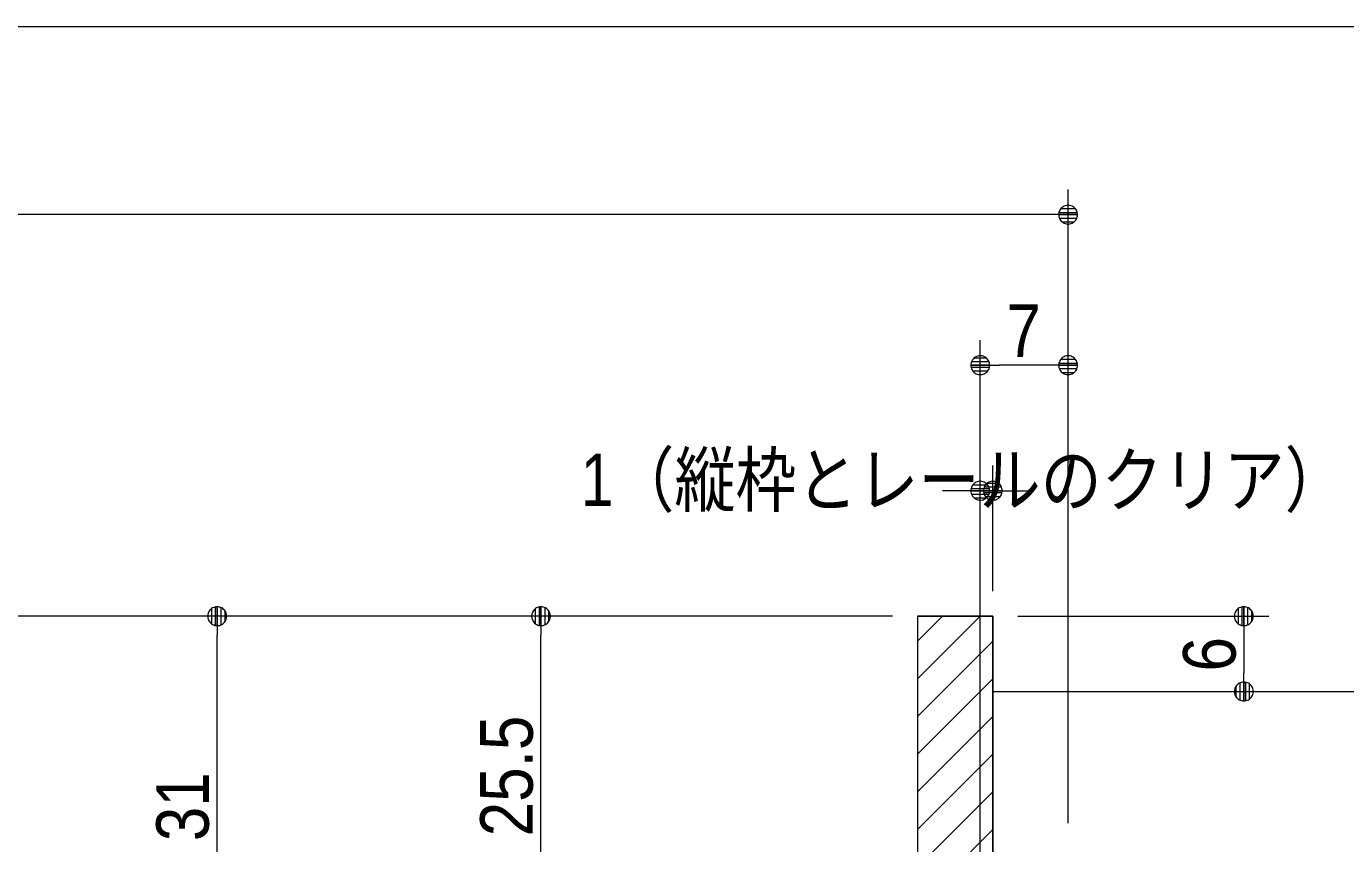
# Model space of a CAD drawing. Units: millimetres, scale not verified. Extents: x -606 to 606, y -304 to 304.
# Drawn here: x -99.8 to 5.4, y 211.9 to 277 of the extents above; entities that cross this region are included whole.
import ezdxf
from ezdxf.enums import TextEntityAlignment as Align

# ---------------------------------------------------------------- set-up
doc = ezdxf.new("R2010")
doc.units = ezdxf.units.MM
doc.header["$LTSCALE"] = 2
for name, color, linetype, lineweight in [('0-0_1図面枠', 7, 'Continuous', 9), ('0-1_3一般', 7, 'Continuous', 9), ('0-3_2寸法-1', 7, 'Continuous', 9), ('0-4_0', 7, 'Continuous', 9), ('0-5_2寸法-2', 7, 'Continuous', 9)]:
    doc.layers.add(name, color=color, linetype=linetype, lineweight=lineweight)
doc.styles.add('ＭＳ Ｐゴシック', font='')
doc.styles.get('ＭＳ Ｐゴシック').set_extended_font_data('MS PGothic')

# ---------------------------------------------------------------- blocks, each defined once
blk = doc.blocks.new('グループ-2')
at = {"layer": '0-0_1図面枠'}
blk.add_lwpolyline([(-800, 554), (800, 554), (800, -554), (-800, -554)], close=True, dxfattribs=at)
blk = doc.blocks.new('図面枠')
at = {"layer": '0-0_1図面枠'}
blk.add_blockref('グループ-2', (0, 0), dxfattribs=at)
blk = doc.blocks.new('_Dot')
at = {"layer": '0-4_0'}
for p, q in [((-1, 0), (-2, 0)), ((0.978, 0.2), (-0.978, 0.2)), ((0.799, 0.6), (-0.799, 0.6)), ((0.916, -0.398), (-0.916, -0.398)), ((0.6, -0.798), (-0.6, -0.798))]:
    blk.add_line(p, q, dxfattribs=at)
for points in [[(1, 0), (0.992, 0.125), (0.969, 0.249), (0.93, 0.368), (0.876, 0.482), (0.809, 0.588), (0.729, 0.685), (0.637, 0.771), (0.536, 0.844), (0.426, 0.905), (0.309, 0.951), (0.187, 0.982), (0.063, 0.998), (-0.063, 0.998), (-0.187, 0.982), (-0.309, 0.951), (-0.426, 0.905), (-0.536, 0.844), (-0.637, 0.771), (-0.729, 0.685), (-0.809, 0.588), (-0.876, 0.482), (-0.93, 0.368), (-0.969, 0.249), (-0.992, 0.125), (-1, 0), (0, 0)], [(-1, 0), (-0.992, -0.125), (-0.969, -0.249), (-0.93, -0.368), (-0.876, -0.482), (-0.809, -0.588), (-0.729, -0.685), (-0.637, -0.771), (-0.536, -0.844), (-0.426, -0.905), (-0.309, -0.951), (-0.187, -0.982), (-0.063, -0.998), (0.063, -0.998), (0.187, -0.982), (0.309, -0.951), (0.426, -0.905), (0.536, -0.844), (0.637, -0.771), (0.729, -0.685), (0.809, -0.588), (0.876, -0.482), (0.93, -0.368), (0.969, -0.249), (0.992, -0.125), (1, 0), (0, 0)]]:
    blk.add_lwpolyline(points, close=True, dxfattribs=at)
blk = doc.blocks.new('グループ-5')
at = {"layer": '0-1_3一般'}
for p, q in [((300, 460), (300, 410.694)), ((300, 456), (304, 460)), ((300, 450), (310, 460)), ((300, 444), (312, 456)), ((300, 438), (312, 450)), ((312, 448), (613.241, 448)), ((312, 423), (312, 448)), ((300, 432), (312, 444)), ((300, 426), (312, 438)), ((300, 420), (312, 432)), ((300, 414), (312, 426))]:
    blk.add_line(p, q, dxfattribs=at)
for points in [[(300, 460), (312, 460), (312, 419)], [(324, 391), (324, 419), (312, 419), (312, 460), (300, 460), (300, 410.694)], [(324, 391), (324, 419), (312, 419), (312, 460), (300, 460), (300, 410.694)]]:
    blk.add_lwpolyline(points, dxfattribs=at)

msp = doc.modelspace()

# ---------------------------------------------------------------- linework, layer by layer
at = {"layer": '0-3_2寸法-1'}
for p, q in [((-16.75, 252), (-16.75, 264)), ((-18.251, 262), (-339.249, 262)), ((-23.75, 200.7), (-23.75, 252)), ((-16.75, 213.5), (-16.75, 252)), ((-18.251, 250), (-22.249, 250)), ((-86.55, 230), (-120.75, 230)), ((-60.75, 230), (-86.55, 230)), ((-30.75, 230), (-60.75, 230)), ((-20.75, 230), (-0.75, 230)), ((-84.55, 200.501), (-84.55, 228.499)), ((-58.75, 206.001), (-58.75, 228.499)), ((-2.75, 228.499), (-2.75, 225.501)), ((-20.75, 224), (-0.75, 224))]:
    msp.add_line(p, q, dxfattribs=at)
at = {"layer": '0-5_2寸法-2'}
for p, q in [((-23.75, 242), (-23.73, 242)), ((-22.75, 232), (-22.75, 242)), ((-25.251, 240), (-26.751, 240)), ((-22.75, 240), (-23.75, 240)), ((-21.249, 240), (-19.749, 240))]:
    msp.add_line(p, q, dxfattribs=at)

# ---------------------------------------------------------------- block references
at = {"layer": '0-0_1図面枠', "xscale": 0.5, "yscale": 0.5}
msp.add_blockref('図面枠', (-178.75, 0), dxfattribs=at)
at = {"layer": '0-1_3一般', "xscale": 0.5, "yscale": 0.5}
msp.add_blockref('グループ-5', (-178.75, 0), dxfattribs=at)
at = {"layer": '0-3_2寸法-1', "xscale": 0.7503418, "yscale": 0.7503418}
for p in [(-16.75, 262), (-16.75, 250)]:
    msp.add_blockref('_Dot', p, dxfattribs=at)
for p, rotation in [((-23.75, 250), 180), ((-84.55, 230), 90), ((-58.75, 230), 90), ((-2.75, 230), 90), ((-2.75, 224), 270)]:
    msp.add_blockref('_Dot', p, dxfattribs=dict(at, rotation=rotation))
at = {"layer": '0-5_2寸法-2', "xscale": 0.7503418, "yscale": 0.7503418}
msp.add_blockref('_Dot', (-23.75, 240), dxfattribs=at)
at = {"layer": '0-5_2寸法-2', "xscale": 0.7503418, "yscale": 0.7503418, "rotation": 180}
msp.add_blockref('_Dot', (-22.75, 240), dxfattribs=at)

# ---------------------------------------------------------------- texts
at = {"layer": '0-3_2寸法-1', "style": 'ＭＳ Ｐゴシック', "width": 0.9}
msp.add_text('7', height=4.194, dxfattribs=at).set_placement((-21.667, 249.394), align=Align.BOTTOM_LEFT)
for s, p in [('6', (-2.144, 225.595)), ('25.5', (-58.144, 212.464)), ('31', (-83.955, 212.074))]:
    msp.add_text(s, height=4.194, rotation=90, dxfattribs=at).set_placement(p, align=Align.BOTTOM_LEFT)
at = {"layer": '0-5_2寸法-2', "style": 'ＭＳ Ｐゴシック', "width": 0.85}
msp.add_text('1（縦枠とレールのクリア）', height=4.194, dxfattribs=at).set_placement((-55.574, 237.514), align=Align.BOTTOM_LEFT)

doc.saveas('drawing.dxf')
